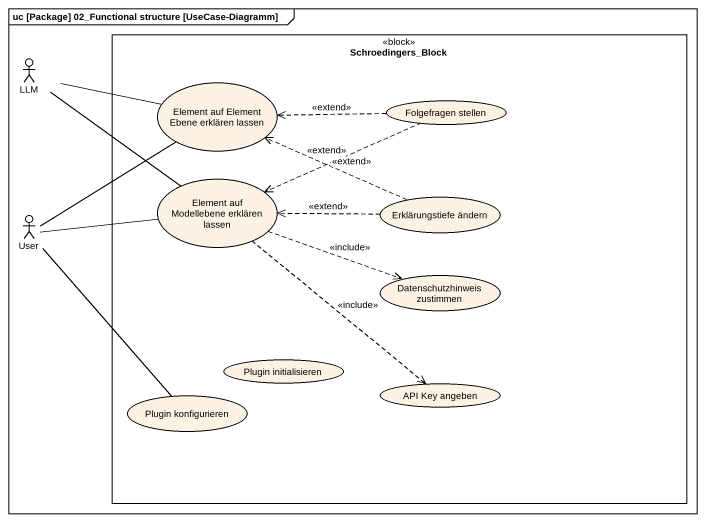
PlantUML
@startuml
mainframe uc [Package] 02_Functional structure [UseCase-Diagramm]
actor LLM
rectangle Schroedingers_Block <<block>> {
  usecase "Element auf Element Ebene erklären lassen" as Element_auf_Element_Ebene
  usecase "Folgefragen stellen" as Folgefragen_stellen
  usecase "Element auf Modellebene erklären lassen" as Element_auf_Modellebene
  usecase "Erklärungstiefe ändern" as Erklärungstiefe_ändern
  usecase "Datenschutzhinweis zustimmen" as Datenschutzhinweis_zustimmen
  usecase "Plugin initialisieren" as Plugin_initialisieren
  usecase "Plugin konfigurieren" as Plugin_konfigurieren
  usecase "API Key angeben" as API_Key_angeben
}
actor User
LLM -right- Element_auf_Element_Ebene
LLM -- Element_auf_Modellebene
Folgefragen_stellen .left.> Element_auf_Element_Ebene : <<extend>>
Folgefragen_stellen .left.> Element_auf_Modellebene : <<extend>>
Element_auf_Modellebene .right.> Datenschutzhinweis_zustimmen : <<include>>
Element_auf_Modellebene ..> API_Key_angeben : <<include>>
User -up- Element_auf_Element_Ebene
User -right- Element_auf_Modellebene
User -- Plugin_konfigurieren
Erklärungstiefe_ändern .left.> Element_auf_Element_Ebene : <<extend>>
Erklärungstiefe_ändern .left.> Element_auf_Modellebene : <<extend>>
@enduml
